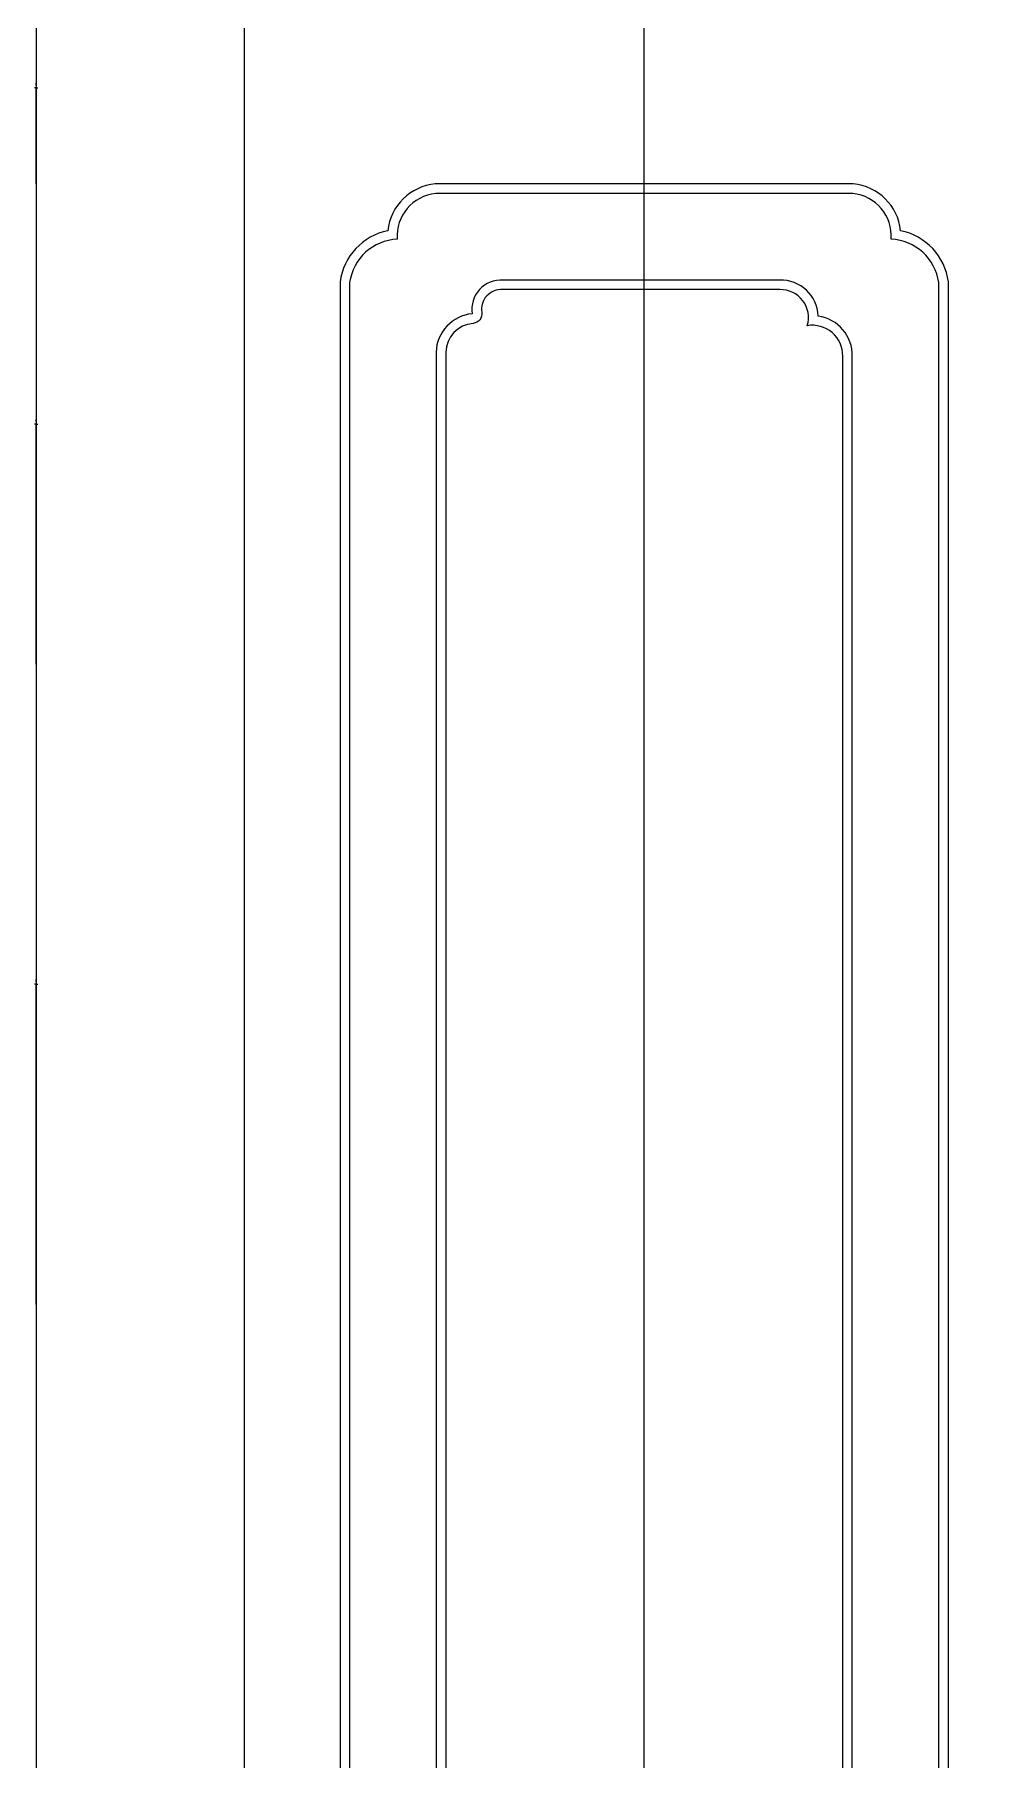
# Model space of a CAD drawing. Header units: metres. Extents: x 130 to 5274, y 4380 to 7132.
# Drawn here: x 473 to 772, y 5834 to 6373 of the extents above; entities that cross this region are included whole.
import ezdxf

# ---------------------------------------------------------------- set-up
doc = ezdxf.new("R2010")
doc.units = ezdxf.units.M
for name, color, linetype in [('3', 3, 'Continuous'), ('4', 4, 'Continuous'), ('DIM', 3, 'Continuous')]:
    doc.layers.add(name, color=color, linetype=linetype)
doc.dimstyles.get("Standard").update_dxf_attribs({"dimtxt": 2.5, "dimasz": 2.5, "dimexe": 1.25, "dimexo": 0.625, "dimtad": 1, "dimcen": 2.5, "dimazin": 3, "dimtfac": 1, "dimtmove": 0, "dimatfit": 3})

# ---------------------------------------------------------------- blocks, each defined once
blk = doc.blocks.new('*D1')
for p, q in [((473.45, 5976.32), (473.45, 5636.32)), ((473.2, 5636.32), (472.95, 5636.32)), ((473.45, 5296.32), (473.45, 5636.32)), ((473.45, 5636.32), (473.45, 5636.32)), ((473.7, 5636.32), (473.95, 5636.32))]:
    blk.add_line(p, q)
at = {"layer": 'Defpoints'}
for p in [(473.45, 5976.32), (473.45, 5636.32), (473.45, 5296.32)]:
    blk.add_point(p, dxfattribs=at)
at = {"layer": 'DIM', "insert": (473.45, 5637.445), "char_height": 1, "attachment_point": 5}
blk.add_mtext('0', dxfattribs=at)
blk = doc.blocks.new('*D2')
for p, q in [((473.45, 6386.32), (473.45, 5741.32)), ((473.2, 5741.32), (472.95, 5741.32)), ((473.45, 5096.32), (473.45, 5741.32)), ((473.45, 5741.32), (473.45, 5741.32)), ((473.7, 5741.32), (473.95, 5741.32))]:
    blk.add_line(p, q)
at = {"layer": 'Defpoints'}
for p in [(473.45, 6386.32), (473.45, 5741.32), (473.45, 5096.32)]:
    blk.add_point(p, dxfattribs=at)
at = {"layer": 'DIM', "insert": (473.45, 5742.445), "char_height": 1, "attachment_point": 5}
blk.add_mtext('0', dxfattribs=at)
blk = doc.blocks.new('*D26')
for p, q in [((473.45, 6176.32), (473.45, 6076.32)), ((473.2, 6076.32), (472.95, 6076.32)), ((473.45, 5976.32), (473.45, 6076.32)), ((473.45, 6076.32), (473.45, 6076.32)), ((473.7, 6076.32), (473.95, 6076.32))]:
    blk.add_line(p, q)
at = {"layer": 'Defpoints'}
for p in [(473.45, 6176.32), (473.45, 6076.32), (473.45, 5976.32)]:
    blk.add_point(p, dxfattribs=at)
at = {"layer": 'DIM', "insert": (473.45, 6077.445), "char_height": 1, "attachment_point": 5}
blk.add_mtext('0', dxfattribs=at)
blk = doc.blocks.new('*D29')
for p, q in [((473.45, 6386.32), (473.45, 6356.32)), ((473.2, 6356.32), (472.95, 6356.32)), ((473.45, 6326.32), (473.45, 6356.32)), ((473.45, 6356.32), (473.45, 6356.32)), ((473.7, 6356.32), (473.95, 6356.32))]:
    blk.add_line(p, q)
at = {"layer": 'Defpoints'}
for p in [(473.45, 6386.32), (473.45, 6356.32), (473.45, 6326.32)]:
    blk.add_point(p, dxfattribs=at)
at = {"layer": 'DIM', "insert": (473.45, 6357.445), "char_height": 1, "attachment_point": 5}
blk.add_mtext('0', dxfattribs=at)
blk = doc.blocks.new('*D30')
for p, q in [((473.45, 6326.32), (473.45, 6251.32)), ((473.2, 6251.32), (472.95, 6251.32)), ((473.45, 6176.32), (473.45, 6251.32)), ((473.45, 6251.32), (473.45, 6251.32)), ((473.7, 6251.32), (473.95, 6251.32))]:
    blk.add_line(p, q)
at = {"layer": 'Defpoints'}
for p in [(473.45, 6326.32), (473.45, 6251.32), (473.45, 6176.32)]:
    blk.add_point(p, dxfattribs=at)
at = {"layer": 'DIM', "insert": (473.45, 6252.445), "char_height": 1, "attachment_point": 5}
blk.add_mtext('0', dxfattribs=at)

msp = doc.modelspace()

# ---------------------------------------------------------------- linework, layer by layer
at = {"layer": '3'}
msp.add_line((663.37, 5202.01), (663.37, 6793.56), dxfattribs=at)
for points in [[(758.37, 5296.32), (758.37, 6295.73, 0.32), (743.45, 6311.73, 0.36), (728.63, 6326.32), (598.12, 6326.32, 0.36), (583.29, 6311.73, 0.32), (568.37, 6295.73), (568.37, 5296.32)], [(755.37, 5296.32), (755.37, 6295.53, 0.36), (740.5, 6309.08, 0.41), (728.49, 6323.32), (598.26, 6323.32, 0.41), (586.24, 6309.08, 0.36), (571.37, 6295.53), (571.37, 5296.32)], [(728.37, 5296.32), (728.37, 6272.49, 0.38), (717.69, 6285.07, 0.41), (705.72, 6296.32), (619.27, 6296.32, 0.48), (609.65, 6285.77, 0.38), (598.37, 6273.77), (598.37, 5296.32)], [(725.37, 5296.32), (725.37, 6272.53, 0.47), (714.31, 6282.05, 0.51), (705.75, 6293.32), (619.17, 6293.32, 0.48), (612.61, 6286.23, -0.43), (609.94, 6282.78, 0.38), (601.37, 6273.72), (601.37, 5296.32)]]:
    msp.add_lwpolyline(points, format="xyb", dxfattribs=at)
at = {"layer": '4'}
msp.add_lwpolyline([(788.37, 5296.32), (788.37, 6386.32), (538.37, 6386.32), (538.37, 5296.32)], dxfattribs=at)

# ---------------------------------------------------------------- dimensions: what is measured, and where the dimension line sits
at = {"layer": 'DIM'}
for base, p1, p2, picture, middle in [((473.45, 5741.32), (473.45, 6386.32), (473.45, 5096.32), '*D2', (473.45, 5742.445)), ((473.45, 6356.32), (473.45, 6386.32), (473.45, 6326.32), '*D29', (473.45, 6357.445)), ((473.45, 6251.32), (473.45, 6326.32), (473.45, 6176.32), '*D30', (473.45, 6252.445)), ((473.45, 6076.32), (473.45, 6176.32), (473.45, 5976.32), '*D26', (473.45, 6077.445)), ((473.45, 5636.32), (473.45, 5976.32), (473.45, 5296.32), '*D1', (473.45, 5637.445))]:
    dim = msp.add_linear_dim(base=base, p1=p1, p2=p2, dimstyle='Standard', dxfattribs=at)
    dim.commit()
    dim.dimension.update_dxf_attribs({"geometry": picture, "text_midpoint": middle})

doc.saveas('drawing.dxf')
